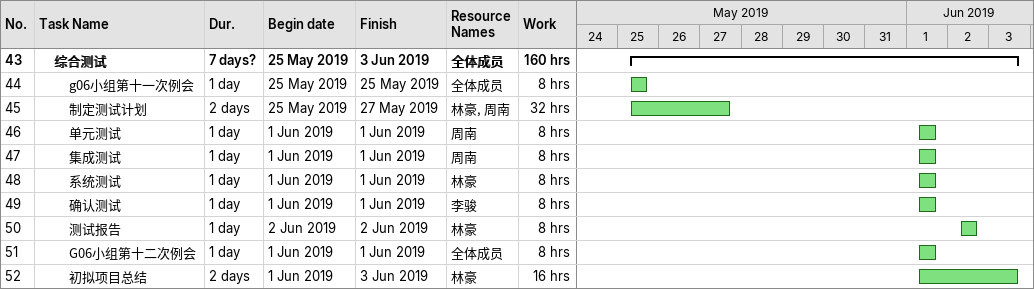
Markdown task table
| ID | Level | Task | Duration | Start | Finish | Resources | Work (h) |
|---|---|---|---|---|---|---|---|
| 43 | 2 | **综合测试** | 7d? | 2019-05-25 | 2019-06-03 | 全体成员 | 160 |
| 44 | 3 | g06小组第十一次例会 | 1d | 2019-05-25 | 2019-05-25 | 全体成员 | 8 |
| 45 | 3 | 制定测试计划 | 2d | 2019-05-25 | 2019-05-27 | 林豪, 周南 | 32 |
| 46 | 3 | 单元测试 | 1d | 2019-06-01 | 2019-06-01 | 周南 | 8 |
| 47 | 3 | 集成测试 | 1d | 2019-06-01 | 2019-06-01 | 周南 | 8 |
| 48 | 3 | 系统测试 | 1d | 2019-06-01 | 2019-06-01 | 林豪 | 8 |
| 49 | 3 | 确认测试 | 1d | 2019-06-01 | 2019-06-01 | 李骏 | 8 |
| 50 | 3 | 测试报告 | 1d | 2019-06-02 | 2019-06-02 | 林豪 | 8 |
| 51 | 3 | G06小组第十二次例会 | 1d | 2019-06-01 | 2019-06-01 | 全体成员 | 8 |
| 52 | 3 | 初拟项目总结 | 2d | 2019-06-01 | 2019-06-03 | 林豪 | 16 |
